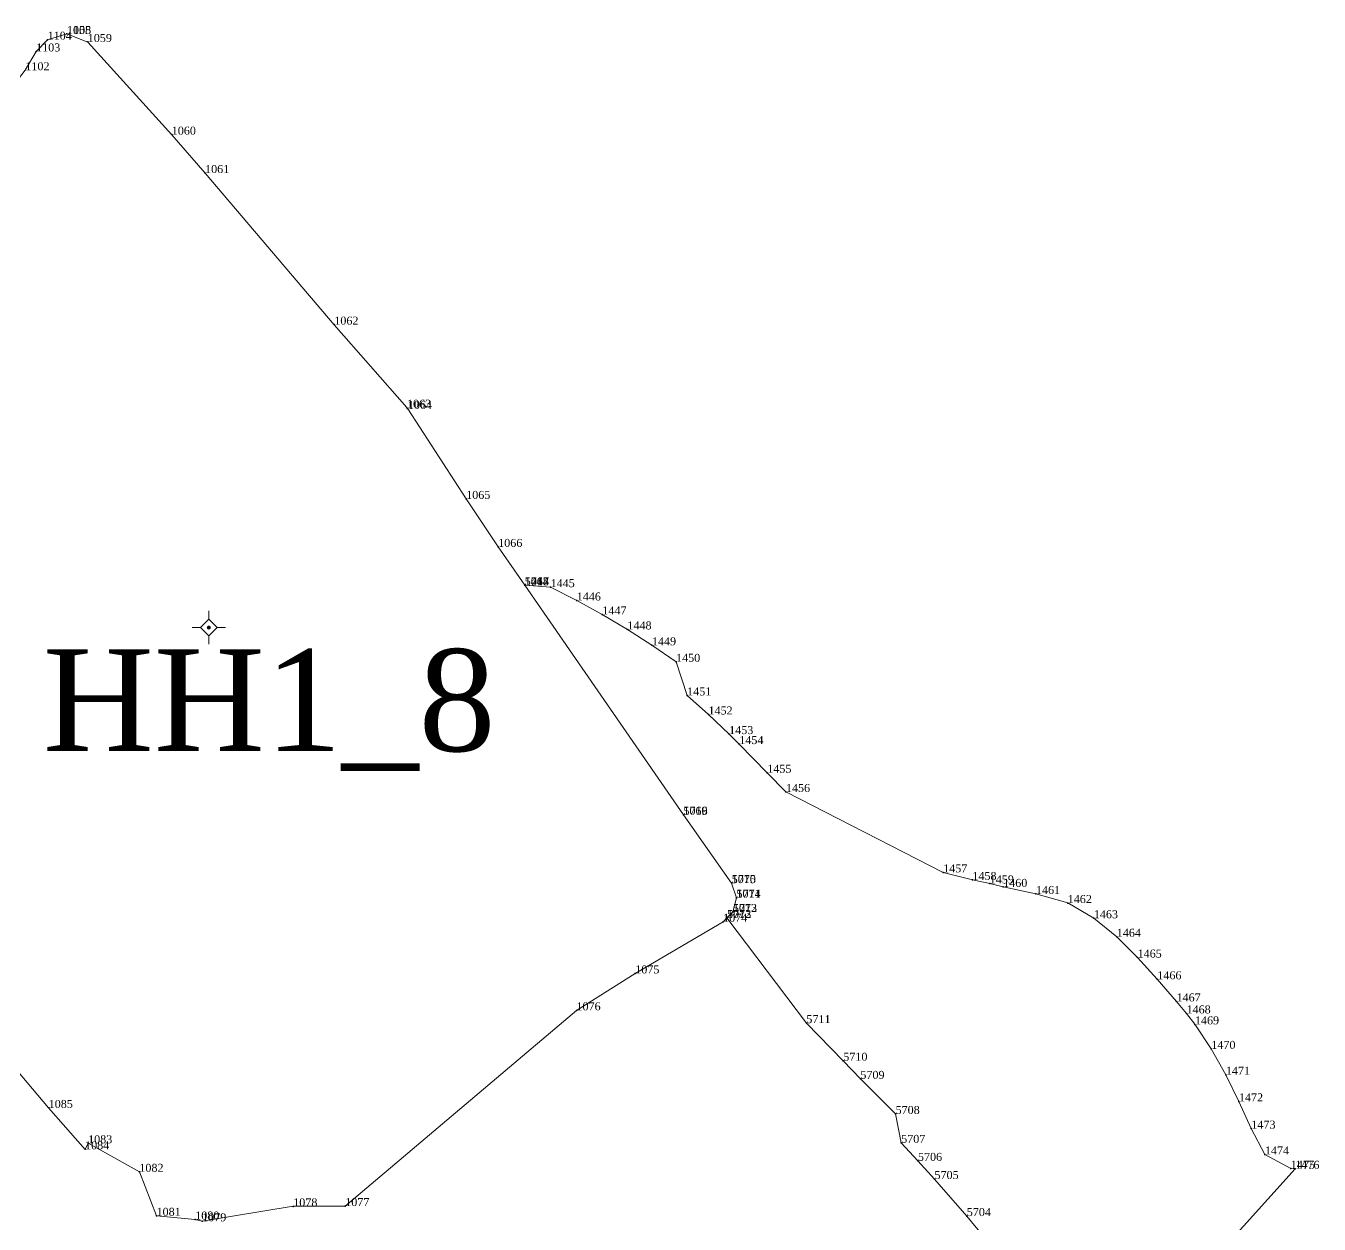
# Model space of a CAD drawing. Header units: metres. Extents: x 543554 to 549226, y 1840763 to 1844579.
# Drawn here: x 545579.1 to 545676.1, y 1843430.6 to 1843520.5 of the extents above; entities that cross this region are included whole.
import ezdxf

# ---------------------------------------------------------------- set-up
doc = ezdxf.new("R2010")
doc.units = ezdxf.units.M
doc.header["$MEASUREMENT"] = 0
for name, color, linetype, lineweight in [('Level 11', 7, 'Continuous', 0), ('Level 12', 7, 'Continuous', 0), ('Level 28', 7, 'Continuous', 0), ('Level 30', 7, 'Continuous', 0), ('Level 7', 7, 'Continuous', 0)]:
    doc.layers.add(name, color=color, linetype=linetype, lineweight=lineweight)
doc.styles.add('Style-Vntime', font='Vntime.shx')

# ---------------------------------------------------------------- blocks, each defined once
blk = doc.blocks.new('CENTRD')
at = {"layer": 'Level 11', "linetype": 'Continuous', "lineweight": 0}
h = blk.add_hatch(color=1, dxfattribs=at)
edge = h.paths.add_edge_path()
edge.add_arc((0, 0), 1.5, 0, 360)
at = {"layer": 'Level 11', "color": 1, "linetype": 'Continuous', "lineweight": 0}
for p, q in [((0, 12.5), (0, 6.25)), ((0, 6.25), (-6.25, 0)), ((6.25, 0), (0, 6.25)), ((-6.25, 0), (-12.5, 0)), ((-6.25, 0), (0, -6.25)), ((0, -6.25), (6.25, 0)), ((0, -6.25), (0, -12.5)), ((12.5, 0), (6.25, 0))]:
    blk.add_line(p, q, dxfattribs=at)
blk = doc.blocks.new('DDCT')
at = {"layer": 'Level 7', "color": 3, "linetype": 'Continuous', "lineweight": 30}
blk.add_point((0, 0), dxfattribs=at)
blk = doc.blocks.new('SHMIA_1057')
at = {"layer": 'Level 12', "color": 2, "linetype": 'Continuous', "lineweight": 0, "style": 'Style-Vntime'}
blk.add_text('1058', height=0.6, dxfattribs=at).set_placement((0, 0))
blk = doc.blocks.new('SHMIA_1058')
at = {"layer": 'Level 12', "color": 2, "linetype": 'Continuous', "lineweight": 0, "style": 'Style-Vntime'}
blk.add_text('1059', height=0.6, dxfattribs=at).set_placement((0, 0))
blk = doc.blocks.new('SHMIA_1059')
at = {"layer": 'Level 12', "color": 2, "linetype": 'Continuous', "lineweight": 0, "style": 'Style-Vntime'}
blk.add_text('1060', height=0.6, dxfattribs=at).set_placement((0, 0))
blk = doc.blocks.new('SHMIA_1060')
at = {"layer": 'Level 12', "color": 2, "linetype": 'Continuous', "lineweight": 0, "style": 'Style-Vntime'}
blk.add_text('1061', height=0.6, dxfattribs=at).set_placement((0, 0))
blk = doc.blocks.new('SHMIA_1061')
at = {"layer": 'Level 12', "color": 2, "linetype": 'Continuous', "lineweight": 0, "style": 'Style-Vntime'}
blk.add_text('1062', height=0.6, dxfattribs=at).set_placement((0, 0))
blk = doc.blocks.new('SHMIA_1062')
at = {"layer": 'Level 12', "color": 2, "linetype": 'Continuous', "lineweight": 0, "style": 'Style-Vntime'}
blk.add_text('1063', height=0.6, dxfattribs=at).set_placement((0, 0))
blk = doc.blocks.new('SHMIA_1063')
at = {"layer": 'Level 12', "color": 2, "linetype": 'Continuous', "lineweight": 0, "style": 'Style-Vntime'}
blk.add_text('1064', height=0.6, dxfattribs=at).set_placement((0, 0))
blk = doc.blocks.new('SHMIA_1064')
at = {"layer": 'Level 12', "color": 2, "linetype": 'Continuous', "lineweight": 0, "style": 'Style-Vntime'}
blk.add_text('1065', height=0.6, dxfattribs=at).set_placement((0, 0))
blk = doc.blocks.new('SHMIA_1065')
at = {"layer": 'Level 12', "color": 2, "linetype": 'Continuous', "lineweight": 0, "style": 'Style-Vntime'}
blk.add_text('1066', height=0.6, dxfattribs=at).set_placement((0, 0))
blk = doc.blocks.new('SHMIA_1066')
at = {"layer": 'Level 12', "color": 2, "linetype": 'Continuous', "lineweight": 0, "style": 'Style-Vntime'}
blk.add_text('1067', height=0.6, dxfattribs=at).set_placement((0, 0))
blk = doc.blocks.new('SHMIA_1067')
at = {"layer": 'Level 12', "color": 2, "linetype": 'Continuous', "lineweight": 0, "style": 'Style-Vntime'}
blk.add_text('1068', height=0.6, dxfattribs=at).set_placement((0, 0))
blk = doc.blocks.new('SHMIA_1068')
at = {"layer": 'Level 12', "color": 2, "linetype": 'Continuous', "lineweight": 0, "style": 'Style-Vntime'}
blk.add_text('1069', height=0.6, dxfattribs=at).set_placement((0, 0))
blk = doc.blocks.new('SHMIA_1069')
at = {"layer": 'Level 12', "color": 2, "linetype": 'Continuous', "lineweight": 0, "style": 'Style-Vntime'}
blk.add_text('1070', height=0.6, dxfattribs=at).set_placement((0, 0))
blk = doc.blocks.new('SHMIA_1070')
at = {"layer": 'Level 12', "color": 2, "linetype": 'Continuous', "lineweight": 0, "style": 'Style-Vntime'}
blk.add_text('1071', height=0.6, dxfattribs=at).set_placement((0, 0))
blk = doc.blocks.new('SHMIA_1071')
at = {"layer": 'Level 12', "color": 2, "linetype": 'Continuous', "lineweight": 0, "style": 'Style-Vntime'}
blk.add_text('1072', height=0.6, dxfattribs=at).set_placement((0, 0))
blk = doc.blocks.new('SHMIA_1072')
at = {"layer": 'Level 12', "color": 2, "linetype": 'Continuous', "lineweight": 0, "style": 'Style-Vntime'}
blk.add_text('1073', height=0.6, dxfattribs=at).set_placement((0, 0))
blk = doc.blocks.new('SHMIA_1073')
at = {"layer": 'Level 12', "color": 2, "linetype": 'Continuous', "lineweight": 0, "style": 'Style-Vntime'}
blk.add_text('1074', height=0.6, dxfattribs=at).set_placement((0, 0))
blk = doc.blocks.new('SHMIA_1074')
at = {"layer": 'Level 12', "color": 2, "linetype": 'Continuous', "lineweight": 0, "style": 'Style-Vntime'}
blk.add_text('1075', height=0.6, dxfattribs=at).set_placement((0, 0))
blk = doc.blocks.new('SHMIA_1075')
at = {"layer": 'Level 12', "color": 2, "linetype": 'Continuous', "lineweight": 0, "style": 'Style-Vntime'}
blk.add_text('1076', height=0.6, dxfattribs=at).set_placement((0, 0))
blk = doc.blocks.new('SHMIA_1076')
at = {"layer": 'Level 12', "color": 2, "linetype": 'Continuous', "lineweight": 0, "style": 'Style-Vntime'}
blk.add_text('1077', height=0.6, dxfattribs=at).set_placement((0, 0))
blk = doc.blocks.new('SHMIA_1077')
at = {"layer": 'Level 12', "color": 2, "linetype": 'Continuous', "lineweight": 0, "style": 'Style-Vntime'}
blk.add_text('1078', height=0.6, dxfattribs=at).set_placement((0, 0))
blk = doc.blocks.new('SHMIA_1078')
at = {"layer": 'Level 12', "color": 2, "linetype": 'Continuous', "lineweight": 0, "style": 'Style-Vntime'}
blk.add_text('1079', height=0.6, dxfattribs=at).set_placement((0, 0))
blk = doc.blocks.new('SHMIA_1079')
at = {"layer": 'Level 12', "color": 2, "linetype": 'Continuous', "lineweight": 0, "style": 'Style-Vntime'}
blk.add_text('1080', height=0.6, dxfattribs=at).set_placement((0, 0))
blk = doc.blocks.new('SHMIA_1080')
at = {"layer": 'Level 12', "color": 2, "linetype": 'Continuous', "lineweight": 0, "style": 'Style-Vntime'}
blk.add_text('1081', height=0.6, dxfattribs=at).set_placement((0, 0))
blk = doc.blocks.new('SHMIA_1081')
at = {"layer": 'Level 12', "color": 2, "linetype": 'Continuous', "lineweight": 0, "style": 'Style-Vntime'}
blk.add_text('1082', height=0.6, dxfattribs=at).set_placement((0, 0))
blk = doc.blocks.new('SHMIA_1082')
at = {"layer": 'Level 12', "color": 2, "linetype": 'Continuous', "lineweight": 0, "style": 'Style-Vntime'}
blk.add_text('1083', height=0.6, dxfattribs=at).set_placement((0, 0))
blk = doc.blocks.new('SHMIA_1083')
at = {"layer": 'Level 12', "color": 2, "linetype": 'Continuous', "lineweight": 0, "style": 'Style-Vntime'}
blk.add_text('1084', height=0.6, dxfattribs=at).set_placement((0, 0))
blk = doc.blocks.new('SHMIA_1084')
at = {"layer": 'Level 12', "color": 2, "linetype": 'Continuous', "lineweight": 0, "style": 'Style-Vntime'}
blk.add_text('1085', height=0.6, dxfattribs=at).set_placement((0, 0))
blk = doc.blocks.new('SHMIA_1101')
at = {"layer": 'Level 12', "color": 2, "linetype": 'Continuous', "lineweight": 0, "style": 'Style-Vntime'}
blk.add_text('1102', height=0.6, dxfattribs=at).set_placement((0, 0))
blk = doc.blocks.new('SHMIA_1102')
at = {"layer": 'Level 12', "color": 2, "linetype": 'Continuous', "lineweight": 0, "style": 'Style-Vntime'}
blk.add_text('1103', height=0.6, dxfattribs=at).set_placement((0, 0))
blk = doc.blocks.new('SHMIA_1103')
at = {"layer": 'Level 12', "color": 2, "linetype": 'Continuous', "lineweight": 0, "style": 'Style-Vntime'}
blk.add_text('1104', height=0.6, dxfattribs=at).set_placement((0, 0))
blk = doc.blocks.new('SHMIA_1104')
at = {"layer": 'Level 12', "color": 2, "linetype": 'Continuous', "lineweight": 0, "style": 'Style-Vntime'}
blk.add_text('1105', height=0.6, dxfattribs=at).set_placement((0, 0))
blk = doc.blocks.new('SHMIA_1443')
at = {"layer": 'Level 12', "color": 2, "linetype": 'Continuous', "lineweight": 0, "style": 'Style-Vntime'}
blk.add_text('1444', height=0.6, dxfattribs=at).set_placement((0, 0))
blk = doc.blocks.new('SHMIA_1444')
at = {"layer": 'Level 12', "color": 2, "linetype": 'Continuous', "lineweight": 0, "style": 'Style-Vntime'}
blk.add_text('1445', height=0.6, dxfattribs=at).set_placement((0, 0))
blk = doc.blocks.new('SHMIA_1445')
at = {"layer": 'Level 12', "color": 2, "linetype": 'Continuous', "lineweight": 0, "style": 'Style-Vntime'}
blk.add_text('1446', height=0.6, dxfattribs=at).set_placement((0, 0))
blk = doc.blocks.new('SHMIA_1446')
at = {"layer": 'Level 12', "color": 2, "linetype": 'Continuous', "lineweight": 0, "style": 'Style-Vntime'}
blk.add_text('1447', height=0.6, dxfattribs=at).set_placement((0, 0))
blk = doc.blocks.new('SHMIA_1447')
at = {"layer": 'Level 12', "color": 2, "linetype": 'Continuous', "lineweight": 0, "style": 'Style-Vntime'}
blk.add_text('1448', height=0.6, dxfattribs=at).set_placement((0, 0))
blk = doc.blocks.new('SHMIA_1448')
at = {"layer": 'Level 12', "color": 2, "linetype": 'Continuous', "lineweight": 0, "style": 'Style-Vntime'}
blk.add_text('1449', height=0.6, dxfattribs=at).set_placement((0, 0))
blk = doc.blocks.new('SHMIA_1449')
at = {"layer": 'Level 12', "color": 2, "linetype": 'Continuous', "lineweight": 0, "style": 'Style-Vntime'}
blk.add_text('1450', height=0.6, dxfattribs=at).set_placement((0, 0))
blk = doc.blocks.new('SHMIA_1450')
at = {"layer": 'Level 12', "color": 2, "linetype": 'Continuous', "lineweight": 0, "style": 'Style-Vntime'}
blk.add_text('1451', height=0.6, dxfattribs=at).set_placement((0, 0))
blk = doc.blocks.new('SHMIA_1451')
at = {"layer": 'Level 12', "color": 2, "linetype": 'Continuous', "lineweight": 0, "style": 'Style-Vntime'}
blk.add_text('1452', height=0.6, dxfattribs=at).set_placement((0, 0))
blk = doc.blocks.new('SHMIA_1452')
at = {"layer": 'Level 12', "color": 2, "linetype": 'Continuous', "lineweight": 0, "style": 'Style-Vntime'}
blk.add_text('1453', height=0.6, dxfattribs=at).set_placement((0, 0))
blk = doc.blocks.new('SHMIA_1453')
at = {"layer": 'Level 12', "color": 2, "linetype": 'Continuous', "lineweight": 0, "style": 'Style-Vntime'}
blk.add_text('1454', height=0.6, dxfattribs=at).set_placement((0, 0))
blk = doc.blocks.new('SHMIA_1454')
at = {"layer": 'Level 12', "color": 2, "linetype": 'Continuous', "lineweight": 0, "style": 'Style-Vntime'}
blk.add_text('1455', height=0.6, dxfattribs=at).set_placement((0, 0))
blk = doc.blocks.new('SHMIA_1455')
at = {"layer": 'Level 12', "color": 2, "linetype": 'Continuous', "lineweight": 0, "style": 'Style-Vntime'}
blk.add_text('1456', height=0.6, dxfattribs=at).set_placement((0, 0))
blk = doc.blocks.new('SHMIA_1456')
at = {"layer": 'Level 12', "color": 2, "linetype": 'Continuous', "lineweight": 0, "style": 'Style-Vntime'}
blk.add_text('1457', height=0.6, dxfattribs=at).set_placement((0, 0))
blk = doc.blocks.new('SHMIA_1457')
at = {"layer": 'Level 12', "color": 2, "linetype": 'Continuous', "lineweight": 0, "style": 'Style-Vntime'}
blk.add_text('1458', height=0.6, dxfattribs=at).set_placement((0, 0))
blk = doc.blocks.new('SHMIA_1458')
at = {"layer": 'Level 12', "color": 2, "linetype": 'Continuous', "lineweight": 0, "style": 'Style-Vntime'}
blk.add_text('1459', height=0.6, dxfattribs=at).set_placement((0, 0))
blk = doc.blocks.new('SHMIA_1459')
at = {"layer": 'Level 12', "color": 2, "linetype": 'Continuous', "lineweight": 0, "style": 'Style-Vntime'}
blk.add_text('1460', height=0.6, dxfattribs=at).set_placement((0, 0))
blk = doc.blocks.new('SHMIA_1460')
at = {"layer": 'Level 12', "color": 2, "linetype": 'Continuous', "lineweight": 0, "style": 'Style-Vntime'}
blk.add_text('1461', height=0.6, dxfattribs=at).set_placement((0, 0))
blk = doc.blocks.new('SHMIA_1461')
at = {"layer": 'Level 12', "color": 2, "linetype": 'Continuous', "lineweight": 0, "style": 'Style-Vntime'}
blk.add_text('1462', height=0.6, dxfattribs=at).set_placement((0, 0))
blk = doc.blocks.new('SHMIA_1462')
at = {"layer": 'Level 12', "color": 2, "linetype": 'Continuous', "lineweight": 0, "style": 'Style-Vntime'}
blk.add_text('1463', height=0.6, dxfattribs=at).set_placement((0, 0))
blk = doc.blocks.new('SHMIA_1463')
at = {"layer": 'Level 12', "color": 2, "linetype": 'Continuous', "lineweight": 0, "style": 'Style-Vntime'}
blk.add_text('1464', height=0.6, dxfattribs=at).set_placement((0, 0))
blk = doc.blocks.new('SHMIA_1464')
at = {"layer": 'Level 12', "color": 2, "linetype": 'Continuous', "lineweight": 0, "style": 'Style-Vntime'}
blk.add_text('1465', height=0.6, dxfattribs=at).set_placement((0, 0))
blk = doc.blocks.new('SHMIA_1465')
at = {"layer": 'Level 12', "color": 2, "linetype": 'Continuous', "lineweight": 0, "style": 'Style-Vntime'}
blk.add_text('1466', height=0.6, dxfattribs=at).set_placement((0, 0))
blk = doc.blocks.new('SHMIA_1466')
at = {"layer": 'Level 12', "color": 2, "linetype": 'Continuous', "lineweight": 0, "style": 'Style-Vntime'}
blk.add_text('1467', height=0.6, dxfattribs=at).set_placement((0, 0))
blk = doc.blocks.new('SHMIA_1467')
at = {"layer": 'Level 12', "color": 2, "linetype": 'Continuous', "lineweight": 0, "style": 'Style-Vntime'}
blk.add_text('1468', height=0.6, dxfattribs=at).set_placement((0, 0))
blk = doc.blocks.new('SHMIA_1468')
at = {"layer": 'Level 12', "color": 2, "linetype": 'Continuous', "lineweight": 0, "style": 'Style-Vntime'}
blk.add_text('1469', height=0.6, dxfattribs=at).set_placement((0, 0))
blk = doc.blocks.new('SHMIA_1469')
at = {"layer": 'Level 12', "color": 2, "linetype": 'Continuous', "lineweight": 0, "style": 'Style-Vntime'}
blk.add_text('1470', height=0.6, dxfattribs=at).set_placement((0, 0))
blk = doc.blocks.new('SHMIA_1470')
at = {"layer": 'Level 12', "color": 2, "linetype": 'Continuous', "lineweight": 0, "style": 'Style-Vntime'}
blk.add_text('1471', height=0.6, dxfattribs=at).set_placement((0, 0))
blk = doc.blocks.new('SHMIA_1471')
at = {"layer": 'Level 12', "color": 2, "linetype": 'Continuous', "lineweight": 0, "style": 'Style-Vntime'}
blk.add_text('1472', height=0.6, dxfattribs=at).set_placement((0, 0))
blk = doc.blocks.new('SHMIA_1472')
at = {"layer": 'Level 12', "color": 2, "linetype": 'Continuous', "lineweight": 0, "style": 'Style-Vntime'}
blk.add_text('1473', height=0.6, dxfattribs=at).set_placement((0, 0))
blk = doc.blocks.new('SHMIA_1473')
at = {"layer": 'Level 12', "color": 2, "linetype": 'Continuous', "lineweight": 0, "style": 'Style-Vntime'}
blk.add_text('1474', height=0.6, dxfattribs=at).set_placement((0, 0))
blk = doc.blocks.new('SHMIA_1474')
at = {"layer": 'Level 12', "color": 2, "linetype": 'Continuous', "lineweight": 0, "style": 'Style-Vntime'}
blk.add_text('1475', height=0.6, dxfattribs=at).set_placement((0, 0))
blk = doc.blocks.new('SHMIA_1475')
at = {"layer": 'Level 12', "color": 2, "linetype": 'Continuous', "lineweight": 0, "style": 'Style-Vntime'}
blk.add_text('1476', height=0.6, dxfattribs=at).set_placement((0, 0))
blk = doc.blocks.new('SHMIA_5703')
at = {"layer": 'Level 12', "color": 2, "linetype": 'Continuous', "lineweight": 0, "style": 'Style-Vntime'}
blk.add_text('5704', height=0.6, dxfattribs=at).set_placement((0, 0))
blk = doc.blocks.new('SHMIA_5704')
at = {"layer": 'Level 12', "color": 2, "linetype": 'Continuous', "lineweight": 0, "style": 'Style-Vntime'}
blk.add_text('5705', height=0.6, dxfattribs=at).set_placement((0, 0))
blk = doc.blocks.new('SHMIA_5705')
at = {"layer": 'Level 12', "color": 2, "linetype": 'Continuous', "lineweight": 0, "style": 'Style-Vntime'}
blk.add_text('5706', height=0.6, dxfattribs=at).set_placement((0, 0))
blk = doc.blocks.new('SHMIA_5706')
at = {"layer": 'Level 12', "color": 2, "linetype": 'Continuous', "lineweight": 0, "style": 'Style-Vntime'}
blk.add_text('5707', height=0.6, dxfattribs=at).set_placement((0, 0))
blk = doc.blocks.new('SHMIA_5707')
at = {"layer": 'Level 12', "color": 2, "linetype": 'Continuous', "lineweight": 0, "style": 'Style-Vntime'}
blk.add_text('5708', height=0.6, dxfattribs=at).set_placement((0, 0))
blk = doc.blocks.new('SHMIA_5708')
at = {"layer": 'Level 12', "color": 2, "linetype": 'Continuous', "lineweight": 0, "style": 'Style-Vntime'}
blk.add_text('5709', height=0.6, dxfattribs=at).set_placement((0, 0))
blk = doc.blocks.new('SHMIA_5709')
at = {"layer": 'Level 12', "color": 2, "linetype": 'Continuous', "lineweight": 0, "style": 'Style-Vntime'}
blk.add_text('5710', height=0.6, dxfattribs=at).set_placement((0, 0))
blk = doc.blocks.new('SHMIA_5710')
at = {"layer": 'Level 12', "color": 2, "linetype": 'Continuous', "lineweight": 0, "style": 'Style-Vntime'}
blk.add_text('5711', height=0.6, dxfattribs=at).set_placement((0, 0))
blk = doc.blocks.new('SHMIA_5711')
at = {"layer": 'Level 12', "color": 2, "linetype": 'Continuous', "lineweight": 0, "style": 'Style-Vntime'}
blk.add_text('5712', height=0.6, dxfattribs=at).set_placement((0, 0))
blk = doc.blocks.new('SHMIA_5712')
at = {"layer": 'Level 12', "color": 2, "linetype": 'Continuous', "lineweight": 0, "style": 'Style-Vntime'}
blk.add_text('5713', height=0.6, dxfattribs=at).set_placement((0, 0))
blk = doc.blocks.new('SHMIA_5713')
at = {"layer": 'Level 12', "color": 2, "linetype": 'Continuous', "lineweight": 0, "style": 'Style-Vntime'}
blk.add_text('5714', height=0.6, dxfattribs=at).set_placement((0, 0))
blk = doc.blocks.new('SHMIA_5714')
at = {"layer": 'Level 12', "color": 2, "linetype": 'Continuous', "lineweight": 0, "style": 'Style-Vntime'}
blk.add_text('5715', height=0.6, dxfattribs=at).set_placement((0, 0))
blk = doc.blocks.new('SHMIA_5715')
at = {"layer": 'Level 12', "color": 2, "linetype": 'Continuous', "lineweight": 0, "style": 'Style-Vntime'}
blk.add_text('5716', height=0.6, dxfattribs=at).set_placement((0, 0))
blk = doc.blocks.new('SHMIA_5716')
at = {"layer": 'Level 12', "color": 2, "linetype": 'Continuous', "lineweight": 0, "style": 'Style-Vntime'}
blk.add_text('5717', height=0.6, dxfattribs=at).set_placement((0, 0))

msp = doc.modelspace()

# ---------------------------------------------------------------- linework, layer by layer
at = {"layer": 'Level 30', "color": 2, "linetype": 'Continuous', "lineweight": 0, "flags": 128}
for points in [[(545569.0112, 1843508.8165), (545571.8482, 1843510.5354), (545575.3697, 1843512.4291), (545579.0769, 1843517.1932), (545579.8874, 1843518.5987), (545580.7494, 1843519.4819), (545582.1968, 1843519.9148), (545583.7596, 1843519.3059), (545590.0585, 1843512.3552), (545592.56, 1843509.4752), (545602.252, 1843498.1054), (545607.7021, 1843491.8846), (545607.7722, 1843491.7887), (545612.1379, 1843485.0415), (545614.5385, 1843481.4406), (545616.5304, 1843478.5591), (545616.5319, 1843478.559)], [(545616.5319, 1843478.559), (545618.4722, 1843478.4177), (545620.4262, 1843477.4245), (545622.3461, 1843476.3667), (545624.2296, 1843475.2456), (545626.0747, 1843474.0623), (545627.8794, 1843472.8182), (545628.7087, 1843470.2966), (545630.3103, 1843468.874), (545631.8606, 1843467.4014), (545632.6159, 1843466.6469), (545634.7166, 1843464.4976), (545636.1171, 1843463.0647), (545647.9131, 1843457.0283), (545650.1023, 1843456.4647), (545651.4006, 1843456.1969), (545652.4114, 1843455.9381), (545654.8706, 1843455.4069), (545657.2487, 1843454.7333), (545659.2073, 1843453.5921), (545660.927, 1843452.1964), (545662.4907, 1843450.6441), (545663.971, 1843449.013), (545665.4138, 1843447.3487), (545666.1627, 1843446.4483), (545666.7933, 1843445.6313), (545668.02, 1843443.7917), (545669.1053, 1843441.8492), (545670.0923, 1843439.8459), (545671.0163, 1843437.8132), (545672.0406, 1843435.8701), (545673.9839, 1843434.8093), (545674.3187, 1843434.8017), (545668.3843, 1843428.2211)], [(545616.5319, 1843478.559), (545628.4345, 1843461.3525), (545632.0476, 1843456.2163), (545632.4124, 1843455.1306), (545632.1362, 1843454.0589), (545631.6961, 1843453.6138)], [(545567.4391, 1843456.9395), (545573.3076, 1843448.2418), (545580.8269, 1843439.3622), (545583.5563, 1843436.2555), (545583.7939, 1843436.7078), (545587.6327, 1843434.5699), (545588.9218, 1843431.2728), (545591.8236, 1843430.9937), (545592.3403, 1843430.8573), (545599.166, 1843431.9833), (545603.0662, 1843432.003), (545620.4126, 1843446.6768), (545624.8235, 1843449.4522), (545631.4078, 1843453.3223), (545631.6961, 1843453.6138)], [(545631.6961, 1843453.6138), (545637.6526, 1843445.7212), (545640.4166, 1843442.9007), (545641.7005, 1843441.5439), (545644.335, 1843438.9083), (545644.7581, 1843436.7353), (545646.0215, 1843435.3927), (545647.2633, 1843434.0301), (545649.6806, 1843431.2461), (545650.8556, 1843429.8255)]]:
    msp.add_lwpolyline(points, dxfattribs=at)

# ---------------------------------------------------------------- block references
at = {"layer": 'Level 11', "color": 1, "linetype": 'Continuous', "lineweight": 0, "xscale": 0.1, "yscale": 0.1, "zscale": 0.1}
msp.add_blockref('CENTRD', (545592.84, 1843475.39), dxfattribs=at)
at = {"layer": 'Level 12', "color": 2, "linetype": 'Continuous', "lineweight": 0}
for name, p in [('SHMIA_1057', (545582.2, 1843519.91)), ('SHMIA_1104', (545582.2, 1843519.91)), ('SHMIA_1103', (545580.75, 1843519.48)), ('SHMIA_1058', (545583.76, 1843519.31)), ('SHMIA_1102', (545579.89, 1843518.6)), ('SHMIA_1101', (545579.08, 1843517.19)), ('SHMIA_1059', (545590.06, 1843512.36)), ('SHMIA_1060', (545592.56, 1843509.48)), ('SHMIA_1061', (545602.25, 1843498.11)), ('SHMIA_1062', (545607.7, 1843491.88)), ('SHMIA_1063', (545607.77, 1843491.79)), ('SHMIA_1064', (545612.14, 1843485.04)), ('SHMIA_1065', (545614.54, 1843481.44)), ('SHMIA_5716', (545616.53, 1843478.56)), ('SHMIA_1066', (545616.53, 1843478.56)), ('SHMIA_1067', (545616.53, 1843478.56)), ('SHMIA_1443', (545616.53, 1843478.56)), ('SHMIA_1444', (545618.47, 1843478.42)), ('SHMIA_1445', (545620.43, 1843477.42)), ('SHMIA_1446', (545622.35, 1843476.37)), ('SHMIA_1447', (545624.23, 1843475.25)), ('SHMIA_1448', (545626.07, 1843474.06)), ('SHMIA_1449', (545627.88, 1843472.82)), ('SHMIA_1450', (545628.71, 1843470.3)), ('SHMIA_1451', (545630.31, 1843468.87)), ('SHMIA_1452', (545631.86, 1843467.4)), ('SHMIA_1453', (545632.62, 1843466.65)), ('SHMIA_1454', (545634.72, 1843464.5)), ('SHMIA_1455', (545636.12, 1843463.06)), ('SHMIA_5715', (545628.43, 1843461.35)), ('SHMIA_1068', (545628.43, 1843461.35)), ('SHMIA_1456', (545647.91, 1843457.03)), ('SHMIA_5714', (545632.05, 1843456.22)), ('SHMIA_1069', (545632.05, 1843456.22)), ('SHMIA_1457', (545650.1, 1843456.46)), ('SHMIA_1458', (545651.4, 1843456.2)), ('SHMIA_1459', (545652.41, 1843455.94)), ('SHMIA_5713', (545632.41, 1843455.13)), ('SHMIA_1070', (545632.41, 1843455.13)), ('SHMIA_1460', (545654.87, 1843455.41)), ('SHMIA_5712', (545632.14, 1843454.06)), ('SHMIA_1071', (545632.14, 1843454.06)), ('SHMIA_1461', (545657.25, 1843454.73)), ('SHMIA_1073', (545631.41, 1843453.32)), ('SHMIA_5711', (545631.7, 1843453.61)), ('SHMIA_1072', (545631.7, 1843453.61)), ('SHMIA_1462', (545659.21, 1843453.59)), ('SHMIA_1463', (545660.93, 1843452.2)), ('SHMIA_1464', (545662.49, 1843450.64)), ('SHMIA_1074', (545624.82, 1843449.45)), ('SHMIA_1465', (545663.97, 1843449.01)), ('SHMIA_1466', (545665.41, 1843447.35)), ('SHMIA_1075', (545620.41, 1843446.68)), ('SHMIA_1467', (545666.16, 1843446.45)), ('SHMIA_5710', (545637.65, 1843445.72)), ('SHMIA_1468', (545666.79, 1843445.63)), ('SHMIA_1469', (545668.02, 1843443.79)), ('SHMIA_5709', (545640.42, 1843442.9)), ('SHMIA_5708', (545641.7, 1843441.54)), ('SHMIA_1470', (545669.11, 1843441.85)), ('SHMIA_1084', (545580.83, 1843439.36)), ('SHMIA_1471', (545670.09, 1843439.85)), ('SHMIA_5707', (545644.34, 1843438.91)), ('SHMIA_1472', (545671.02, 1843437.81)), ('SHMIA_1082', (545583.79, 1843436.71)), ('SHMIA_5706', (545644.76, 1843436.74)), ('SHMIA_1083', (545583.56, 1843436.26)), ('SHMIA_1473', (545672.04, 1843435.87)), ('SHMIA_1081', (545587.63, 1843434.57)), ('SHMIA_5705', (545646.02, 1843435.39)), ('SHMIA_1474', (545673.98, 1843434.81)), ('SHMIA_1475', (545674.32, 1843434.8)), ('SHMIA_5704', (545647.26, 1843434.03)), ('SHMIA_1077', (545599.17, 1843431.98)), ('SHMIA_1076', (545603.07, 1843432)), ('SHMIA_1080', (545588.92, 1843431.27)), ('SHMIA_1079', (545591.82, 1843430.99)), ('SHMIA_1078', (545592.34, 1843430.86)), ('SHMIA_5703', (545649.68, 1843431.25))]:
    msp.add_blockref(name, p, dxfattribs=at)
at = {"layer": 'Level 7', "color": 3, "linetype": 'Continuous', "lineweight": 30}
for p in [(545580.75, 1843519.48), (545582.2, 1843519.91), (545582.2, 1843519.91), (545579.89, 1843518.6), (545583.76, 1843519.31), (545590.06, 1843512.36), (545592.56, 1843509.48), (545602.25, 1843498.11), (545607.7, 1843491.88), (545607.77, 1843491.79), (545612.14, 1843485.04), (545614.54, 1843481.44), (545616.53, 1843478.56), (545616.53, 1843478.56), (545616.53, 1843478.56), (545616.53, 1843478.56), (545618.47, 1843478.42), (545620.43, 1843477.42), (545622.35, 1843476.37), (545624.23, 1843475.25), (545626.07, 1843474.06), (545627.88, 1843472.82), (545628.71, 1843470.3), (545630.31, 1843468.87), (545631.86, 1843467.4), (545632.62, 1843466.65), (545634.72, 1843464.5), (545636.12, 1843463.06), (545628.43, 1843461.35), (545628.43, 1843461.35), (545647.91, 1843457.03), (545650.1, 1843456.46), (545632.05, 1843456.22), (545632.05, 1843456.22), (545651.4, 1843456.2), (545652.41, 1843455.94), (545654.87, 1843455.41), (545632.41, 1843455.13), (545632.41, 1843455.13), (545657.25, 1843454.73), (545631.7, 1843453.61), (545631.7, 1843453.61), (545632.14, 1843454.06), (545632.14, 1843454.06), (545659.21, 1843453.59), (545631.41, 1843453.32), (545660.93, 1843452.2), (545662.49, 1843450.64), (545624.82, 1843449.45), (545663.97, 1843449.01), (545620.41, 1843446.68), (545665.41, 1843447.35), (545637.65, 1843445.72), (545666.16, 1843446.45), (545666.79, 1843445.63), (545668.02, 1843443.79), (545640.42, 1843442.9), (545669.11, 1843441.85), (545641.7, 1843441.54), (545580.83, 1843439.36), (545670.09, 1843439.85), (545644.34, 1843438.91), (545671.02, 1843437.81), (545583.56, 1843436.26), (545583.79, 1843436.71), (545644.76, 1843436.74), (545646.02, 1843435.39), (545672.04, 1843435.87), (545587.63, 1843434.57), (545673.98, 1843434.81), (545674.32, 1843434.8), (545647.26, 1843434.03), (545588.92, 1843431.27), (545599.17, 1843431.98), (545603.07, 1843432), (545649.68, 1843431.25), (545591.82, 1843430.99), (545592.34, 1843430.86)]:
    msp.add_blockref('DDCT', p, dxfattribs=at)

# ---------------------------------------------------------------- texts
at = {"layer": 'Level 28', "color": 1, "lineweight": 0, "style": 'Style-Vntime'}
msp.add_text('HH1_8', height=7.63407, dxfattribs=at).set_placement((545580.389, 1843466.1238))

doc.saveas('drawing.dxf')
